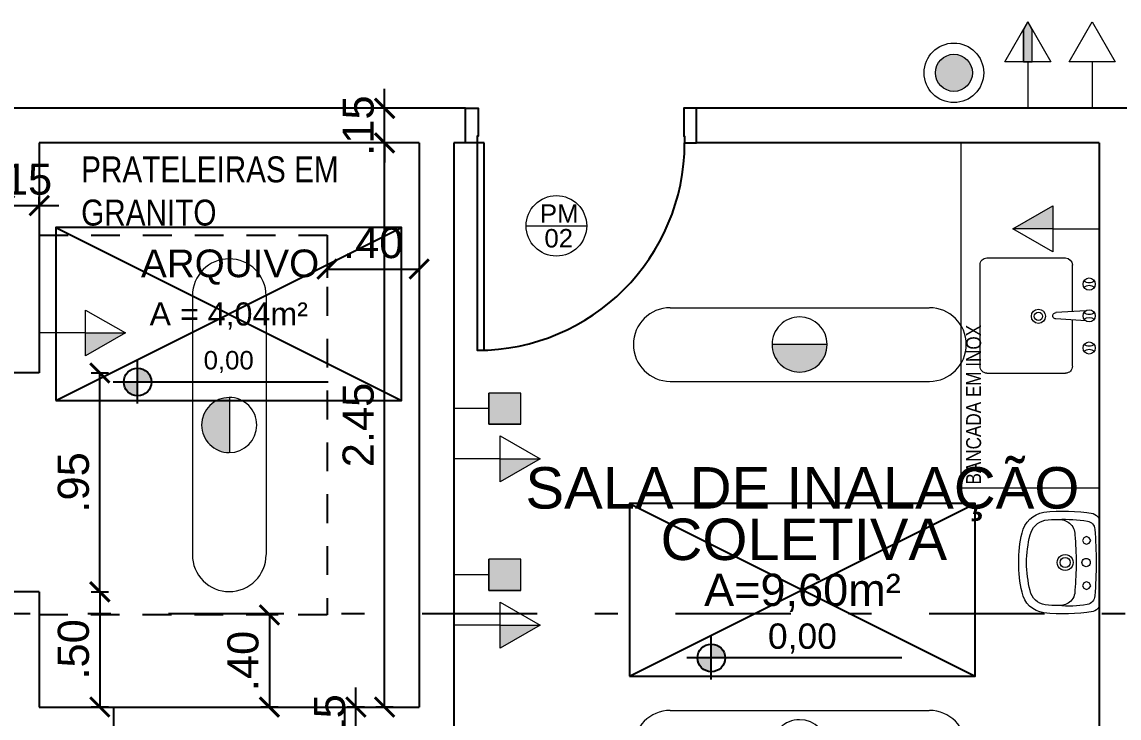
# Model space of a CAD drawing. Header units: inches. Extents: x 44782 to 44933, y 6798 to 6838.
# Drawn here: x 44814.785 to 44819.545, y 6816.036 to 6819.057 of the extents above; entities that cross this region are included whole.
import ezdxf
from ezdxf.enums import TextEntityAlignment as Align

# ---------------------------------------------------------------- set-up
doc = ezdxf.new("R2010")
doc.units = ezdxf.units.IN
doc.header["$MEASUREMENT"] = 0
for name, pattern in [('DASHDOT', [1, 0.5, -0.25, 0, -0.25]), ('HIDDEN', [9.525, 6.35, -3.175]), ('HIDDEN2', [0.1875, 0.125, -0.0625])]:
    doc.linetypes.add(name, pattern=pattern)
doc.layers.get('Defpoints').update_dxf_attribs({"color": 250})
for name, color, linetype, lineweight in [('at_Entity', 7, 'Continuous', 9), ('at_Text', 7, 'Continuous', 9), ('at_Text @ 75', 7, 'Continuous', 9)]:
    doc.layers.add(name, color=color, linetype=linetype, lineweight=lineweight)
for name, color, linetype in [('BASCULANTE', 1, 'Continuous'), ('COTAS', 7, 'Continuous'), ('LAMPADAS', 5, 'Continuous'), ('Layout_Equipamentos', 7, 'Continuous'), ('linha de corte', 1, 'Continuous'), ('LOUÇAS', 7, 'Continuous'), ('PAREDES', 4, 'Continuous'), ('PONTO DE AR COMPRIMIDO', 7, 'Continuous'), ('ponto de lógica', 7, 'Continuous'), ('PORTAS', 2, 'Continuous'), ('TEXTO01', 7, 'Continuous'), ('TEXTO02', 3, 'Continuous'), ('TEXTO03', 2, 'Continuous')]:
    doc.layers.add(name, color=color, linetype=linetype)
doc.layers.add('TOMADAS', color=150, linetype='Continuous', true_color=0x007fff)
doc.styles.add('0.15 - Texto Mínimo', font='ARIALN.TTF', dxfattribs={"height": 0.0015})
doc.styles.add('ARIAL', font='ARIALN.TTF', dxfattribs={"height": 0.18})
doc.styles.add('Fonte 02', font='ARIALUNI.TTF')
doc.styles.add('FONTE01', font='swissi.ttf')
doc.styles.add('Fonte02', font='arial.ttf')
doc.styles.add('TEXTO1', font='swissko.ttf', dxfattribs={"width": 0.6, "height": 0.1})
doc.dimstyles.new('Esc 1-75', dxfattribs={"dimscale": 0.75, "dimtxt": 0.18, "dimasz": 0.1125, "dimexe": 0.05, "dimexo": 0.05, "dimgap": 0.06, "dimtad": 1, "dimzin": 4, "dimdsep": 46, "dimtxsty": 'Fonte 02', "dimblk": 'ARCHTICK', "dimcen": 0, "dimclrd": 250, "dimclre": 250, "dimadec": 0, "dimazin": 1, "dimtfac": 1, "dimtix": 1, "dimtmove": 1, "dimatfit": 3, "dimldrblk": 'ARCHTICK', "dimfxl": 0, "dimarcsym": 0})

# ---------------------------------------------------------------- blocks, each defined once
blk = doc.blocks.new('A$C2B7D2525')
at = {"layer": 'at_Entity', "true_color": 0x007fff}
h = blk.add_hatch(color=150, dxfattribs=at)
h.dxf.hatch_style = 1
h.paths.add_polyline_path([(0.723, 0.2795, 0.414214), (0.6034, 0.1599, 0.002212), (0.6034, 0.1588), (0.8427, 0.1588, 0.002212), (0.8427, 0.1599, 0.414214)])
at = {"layer": 'at_Entity', "color": 150, "true_color": 0x007fff}
for p, q in [((1.2852, 0.3197), (0.1609, 0.3197)), ((0.7241, 0.1588), (0.6034, 0.1588)), ((0.8427, 0.1588), (0.6034, 0.1588)), ((0.8427, 0.1588), (0.7241, 0.1588)), ((0.8427, 0.1588), (0.7241, 0.1588)), ((1.2852, 0), (0.1609, 0))]:
    blk.add_line(p, q, dxfattribs=at)
for centre, radius, start, end in [((0.1599, 0.1599), 0.1599, 90, 180), ((1.2841, 0.1599), 0.1599, 0.0027, 90), ((0.723, 0.1599), 0.1196, 90, 180), ((0.723, 0.1599), 0.1196, 360, 90), ((0.1599, 0.1599), 0.1599, 180, 270), ((0.723, 0.1599), 0.1196, 180, 270), ((0.723, 0.1599), 0.1196, 270, 0), ((1.2841, 0.1599), 0.1599, 270.0054, 0.0027)]:
    blk.add_arc(centre, radius, start, end, dxfattribs=at)
blk = doc.blocks.new('Leg_Ambiente05_50')
at = {"layer": 'TEXTO01', "linetype": 'Continuous', "ltscale": 0.0001}
h = blk.add_hatch(color=256, dxfattribs=at)
h.paths.add_polyline_path([(-0.2635, -0.157), (-0.2635, -0.1969), (-0.2235, -0.1969, 0.414214)])
h.paths.add_polyline_path([(-0.2635, -0.1969), (-0.3034, -0.1969, 0.414214), (-0.2635, -0.2368)])
at = {"layer": 'Defpoints'}
for p, q in [((-0.5, -0.25), (0.5, 0.25)), ((-0.5, 0.25), (0.5, -0.25))]:
    blk.add_line(p, q, dxfattribs=at)
blk.add_lwpolyline([(-0.5, -0.25), (0.5, -0.25), (0.5, 0.25), (-0.5, 0.25)], close=True, dxfattribs=at)
at = {"layer": 'TEXTO01', "linetype": 'Continuous', "ltscale": 0.0001}
for p, q in [((-0.2635, -0.2589), (-0.2635, -0.1349)), ((0.2874, -0.1969), (-0.3344, -0.1969))]:
    blk.add_line(p, q, dxfattribs=at)
blk.add_circle((-0.2635, -0.1969), 0.0399, dxfattribs=at)
at = {"layer": 'TEXTO01', "style": 'FONTE01'}
blk.add_attdef('NÍVEL', text='', height=0.08, dxfattribs=at).set_placement((0, -0.1338), align=Align.MIDDLE_CENTER)
at = {"layer": 'TEXTO02', "style": 'Fonte02'}
blk.add_attdef('ÁREA', text='', height=0.1, dxfattribs=at).set_placement((0, 0.0311), align=Align.MIDDLE_CENTER)
at = {"layer": 'TEXTO03', "style": 'Fonte02'}
for tag, p in [('AMB1', (0.0037, 0.5301)), ('AMB1', (0, 0.3711)), ('AMB2', (0, 0.2036))]:
    blk.add_attdef(tag, text='', height=0.12, dxfattribs=at).set_placement(p, align=Align.MIDDLE_CENTER)
blk = doc.blocks.new('A$C1E546F2D')
at = {"layer": 'PORTAS'}
for points in [[(0.921, 0.1503), (0.9507, 0.1503), (0.9507, 1.0502), (0.921, 1.0502), (0.921, 0.1503)], [(0, 0.1503), (0, 0), (0.055, 0), (0.055, 0.1207), (0.0508, 0.1207), (0.0508, 0.1503), (0, 0.1503)], [(1.0015, 0.1503), (1.0015, 0), (0.9464, 0), (0.9464, 0.1207), (0.9507, 0.1207), (0.9507, 0.1503), (1.0015, 0.1503)]]:
    blk.add_lwpolyline(points, dxfattribs=at)
blk.add_arc((0.9507, 0.1503), 0.8998, 90, 180, dxfattribs=at)
blk = doc.blocks.new('A$C334228FE')
at = {"layer": 'at_Entity', "color": 7}
for p, q in [((0.0296, 0.4997), (0.3705, 0.4997)), ((0, 0.47), (0, 0.0296)), ((0.4002, 0.47), (0.4002, 0.2689)), ((0.4588, 0.2731), (0.3282, 0.2647)), ((0.4588, 0.2287), (0.3282, 0.2371)), ((0.4002, 0.2329), (0.4002, 0.0296)), ((0.0296, 0), (0.3705, 0))]:
    blk.add_line(p, q, dxfattribs=at)
for centre, radius, start, end in [((0.0289, 0.4708), 0.0289, 88.5159, 181.4841), ((0.3713, 0.4708), 0.0289, 358.5159, 91.4841), ((0.4732, 0.3906), 0.0265, 90, 180), ((0.4732, 0.3906), 0.0265, 180, 270), ((0.4732, 0.3483), 0.0349, 48.7903, 131.2097), ((0.4732, 0.4309), 0.0349, 228.9936, 311.0064), ((0.4732, 0.3906), 0.0265, 360, 90), ((0.4732, 0.3906), 0.0265, 270, 0), ((0.253, 0.253), 0.0307, 90, 180), ((0.253, 0.253), 0.0307, 180, 270), ((0.253, 0.253), 0.018, 90, 180), ((0.253, 0.253), 0.018, 180, 270), ((0.253, 0.253), 0.0307, 360, 90), ((0.253, 0.253), 0.018, 360, 90), ((0.253, 0.253), 0.018, 270, 0), ((0.253, 0.253), 0.0307, 270, 0), ((0.3292, 0.2509), 0.0138, 150.7069, 210.7211), ((0.3292, 0.2509), 0.0138, 90.6922, 150.7066), ((0.3292, 0.2509), 0.0138, 210.7215, 270.7361), ((0.4732, 0.2509), 0.0265, 90, 180), ((0.4732, 0.2509), 0.0265, 180, 270), ((0.4732, 0.2107), 0.0349, 49.5318, 130.4682), ((0.4732, 0.2932), 0.0349, 231.4273, 308.5727), ((0.4732, 0.2509), 0.0265, 360, 90), ((0.4732, 0.2509), 0.0265, 270, 0), ((0.4732, 0.1133), 0.0265, 90, 180), ((0.4732, 0.1133), 0.0265, 180, 270), ((0.4732, 0.073), 0.0349, 48.6915, 131.3085), ((0.4732, 0.1535), 0.0349, 228.8837, 311.1163), ((0.4732, 0.1133), 0.0265, 360, 90), ((0.4732, 0.1133), 0.0265, 270, 0), ((0.0289, 0.0289), 0.0289, 178.5159, 271.4841), ((0.3695, 0.0307), 0.0307, 270.0055, 0)]:
    blk.add_arc(centre, radius, start, end, dxfattribs=at)
blk = doc.blocks.new('A$C79B63F24')
h = blk.add_hatch(color=256)
h.dxf.hatch_style = 1
h.paths.add_polyline_path([(0.1376, 0.1355), (0, 0.1355), (0, 0), (0.1376, 0)])
at = {"layer": 'at_Entity', "color": 0}
for p, q in [((0, 0), (0, 0.1355)), ((0, 0), (0, 0.1355)), ((0, 0.1355), (0.1376, 0.1355)), ((0, 0.1355), (0.1376, 0.1355)), ((0, 0.1355), (0.1376, 0.1355)), ((0.1376, 0.1355), (0.1376, 0)), ((0.1376, 0), (0.1376, 0.1355)), ((0.1376, 0.0678), (0.2901, 0.0678)), ((0, 0), (0.1376, 0)), ((0.1376, 0), (0, 0))]:
    blk.add_line(p, q, dxfattribs=at)
blk = doc.blocks.new('A$C1ECA369E')
at = {"layer": 'at_Entity', "true_color": 0x007fff}
h = blk.add_hatch(color=150, dxfattribs=at)
h.dxf.hatch_style = 1
h.paths.add_polyline_path([(0.1736, 0), (0.1736, 0.0995), (0, 0.0995)])
at = {"layer": 'at_Entity', "color": 150, "true_color": 0x007fff}
for p, q in [((0.1736, 0.199), (0, 0.0995)), ((0.1736, 0), (0.1736, 0.199)), ((0, 0.0995), (0.1736, 0)), ((0.1736, 0.0995), (0, 0.0995)), ((0.1736, 0.0995), (0.3748, 0.0995))]:
    blk.add_line(p, q, dxfattribs=at)
blk = doc.blocks.new('A$C37B20FBD')
h = blk.add_hatch(color=256)
h.dxf.hatch_style = 1
h.paths.add_polyline_path([(0.2096, 0.1292, 1), (0.0487, 0.1292, 1)])
at = {"layer": 'at_Entity'}
for radius in [0.1292, 0.0805]:
    blk.add_circle((0.1292, 0.1292), radius, dxfattribs=at)
blk = doc.blocks.new('A$C4BC3063A')
at = {"layer": 'at_Entity', "color": 150, "true_color": 0x007fff}
for p, q in [((0.2011, 0), (0.2011, 0.199)), ((0.2011, 0.199), (0.3748, 0.0995)), ((0.2011, 0.0995), (0, 0.0995)), ((0.3748, 0.0995), (0.2011, 0))]:
    blk.add_line(p, q, dxfattribs=at)
blk = doc.blocks.new('A$C1D280C44')
at = {"layer": 'at_Entity', "true_color": 0x007fff}
h = blk.add_hatch(color=150, dxfattribs=at)
h.dxf.hatch_style = 1
h.paths.add_polyline_path([(0.0805, 0.2011), (0.1186, 0.2011), (0.1186, 0.3409), (0.0995, 0.3748), (0.0805, 0.3409)])
at = {"layer": 'at_Entity', "color": 150, "true_color": 0x007fff}
for p, q in [((0, 0.2011), (0.0995, 0.3748)), ((0.0805, 0.2011), (0.0805, 0.3409)), ((0.0995, 0.3748), (0.199, 0.2011)), ((0.1186, 0.2011), (0.1186, 0.3409)), ((0.199, 0.2011), (0, 0.2011)), ((0.0995, 0.2011), (0.0995, 0))]:
    blk.add_line(p, q, dxfattribs=at)
blk.add_lwpolyline([(0.0805, 0.2011), (0.1186, 0.2011), (0.1186, 0.3409), (0.0995, 0.3748), (0.0805, 0.3409), (0.0805, 0.2011)], dxfattribs=at)
blk = doc.blocks.new('_ARCHTICK')
at = {"color": 0, "linetype": 'ByBlock', "const_width": 0.15}
blk.add_lwpolyline([(-0.5, -0.5), (0.5, 0.5)], dxfattribs=at)
blk = doc.blocks.new('*D128')
at = {"layer": 'at_Text', "color": 250, "lineweight": -2, "transparency": 16777216}
for p, q in [((44816.2337, 6816.0835), (44816.2337, 6816.1678)), ((44816.2712, 6816.0835), (44816.1962, 6816.0835)), ((44816.2337, 6815.9332), (44816.2337, 6816.0835)), ((44816.2712, 6815.9332), (44816.1962, 6815.9332)), ((44816.2337, 6815.9332), (44816.2337, 6815.8489))]:
    blk.add_line(p, q, dxfattribs=at)
at = {"layer": 'Defpoints', "color": 0, "transparency": 16777216}
for p in [(44816.2337, 6816.0835), (44816.5083, 6816.0835), (44816.5083, 6815.9332)]:
    blk.add_point(p, dxfattribs=at)
at = {"layer": 'at_Text', "color": 250, "lineweight": -2, "transparency": 16777216, "xscale": 0.084375, "yscale": 0.084375, "zscale": 0.084375}
for p, rotation in [((44816.2337, 6816.0835), 270), ((44816.2337, 6815.9332), 90)]:
    blk.add_blockref('_ARCHTICK', p, dxfattribs=dict(at, rotation=rotation))
at = {"layer": 'at_Text', "color": 0, "transparency": 16777216, "insert": (44816.1197, 6816.0084), "char_height": 0.135, "attachment_point": 5, "rotation": 90, "style": 'Fonte 02'}
blk.add_mtext('.15', dxfattribs=at)
blk = doc.blocks.new('*D129')
at = {"layer": 'at_Text', "color": 250, "lineweight": -2, "transparency": 16777216}
for p, q in [((44816.3958, 6818.5318), (44816.3208, 6818.5318)), ((44816.3583, 6816.0835), (44816.3583, 6818.5318)), ((44816.3958, 6816.0835), (44816.3208, 6816.0835))]:
    blk.add_line(p, q, dxfattribs=at)
at = {"layer": 'Defpoints', "color": 0, "transparency": 16777216}
for p in [(44816.3583, 6818.5318), (44816.5083, 6818.5318), (44816.5083, 6816.0835)]:
    blk.add_point(p, dxfattribs=at)
at = {"layer": 'at_Text', "color": 250, "lineweight": -2, "transparency": 16777216, "xscale": 0.084375, "yscale": 0.084375, "zscale": 0.084375}
for p, rotation in [((44816.3583, 6818.5318), 90), ((44816.3583, 6816.0835), 270)]:
    blk.add_blockref('_ARCHTICK', p, dxfattribs=dict(at, rotation=rotation))
at = {"layer": 'at_Text', "color": 0, "transparency": 16777216, "insert": (44816.2443, 6817.3076), "char_height": 0.135, "attachment_point": 5, "rotation": 90, "style": 'Fonte 02'}
blk.add_mtext('2.45', dxfattribs=at)
blk = doc.blocks.new('*D130')
at = {"layer": 'at_Text', "color": 250, "lineweight": -2, "transparency": 16777216}
for p, q in [((44816.3583, 6818.682), (44816.3583, 6818.7664)), ((44816.3958, 6818.682), (44816.3208, 6818.682)), ((44816.3583, 6818.5318), (44816.3583, 6818.682)), ((44816.3958, 6818.5318), (44816.3208, 6818.5318)), ((44816.3583, 6818.5318), (44816.3583, 6818.4474))]:
    blk.add_line(p, q, dxfattribs=at)
at = {"layer": 'Defpoints', "color": 0, "transparency": 16777216}
for p in [(44816.3583, 6818.682), (44816.5083, 6818.682), (44816.5083, 6818.5318)]:
    blk.add_point(p, dxfattribs=at)
at = {"layer": 'at_Text', "color": 250, "lineweight": -2, "transparency": 16777216, "xscale": 0.084375, "yscale": 0.084375, "zscale": 0.084375}
for p, rotation in [((44816.3583, 6818.682), 270), ((44816.3583, 6818.5318), 90)]:
    blk.add_blockref('_ARCHTICK', p, dxfattribs=dict(at, rotation=rotation))
at = {"layer": 'at_Text', "color": 0, "transparency": 16777216, "insert": (44816.2443, 6818.6069), "char_height": 0.135, "attachment_point": 5, "rotation": 90, "style": 'Fonte 02'}
blk.add_mtext('.15', dxfattribs=at)
blk = doc.blocks.new('*D209')
at = {"layer": 'at_Text', "color": 250, "lineweight": -2, "transparency": 16777216}
for p, q in [((44814.7096, 6818.2598), (44814.7096, 6818.2973)), ((44814.8599, 6818.2598), (44814.8599, 6818.2973)), ((44814.7096, 6818.2598), (44814.6252, 6818.2598)), ((44814.7096, 6818.2598), (44814.8599, 6818.2598)), ((44814.8599, 6818.2598), (44814.9442, 6818.2598))]:
    blk.add_line(p, q, dxfattribs=at)
at = {"layer": 'Defpoints', "color": 0, "transparency": 16777216}
for p in [(44814.7096, 6818.2598), (44814.8599, 6818.2598), (44814.8599, 6818.2598)]:
    blk.add_point(p, dxfattribs=at)
at = {"layer": 'at_Text', "color": 250, "lineweight": -2, "transparency": 16777216, "xscale": 0.084375, "yscale": 0.084375, "zscale": 0.084375}
blk.add_blockref('_ARCHTICK', (44814.7096, 6818.2598), dxfattribs=at)
at = {"layer": 'at_Text', "color": 250, "lineweight": -2, "transparency": 16777216, "xscale": 0.084375, "yscale": 0.084375, "zscale": 0.084375, "rotation": 180}
blk.add_blockref('_ARCHTICK', (44814.8599, 6818.2598), dxfattribs=at)
at = {"layer": 'at_Text', "color": 0, "transparency": 16777216, "insert": (44814.7847, 6818.3738), "char_height": 0.135, "attachment_point": 5, "style": 'Fonte 02'}
blk.add_mtext('.15', dxfattribs=at)
blk = doc.blocks.new('*D246')
at = {"layer": 'at_Text', "color": 250, "lineweight": -2, "transparency": 16777216}
for p, q in [((44815.0852, 6816.5835), (44815.1602, 6816.5835)), ((44815.1227, 6816.5835), (44815.1227, 6816.084)), ((44815.0852, 6816.084), (44815.1602, 6816.084))]:
    blk.add_line(p, q, dxfattribs=at)
at = {"layer": 'Defpoints', "color": 0, "transparency": 16777216}
for p in [(44814.8588, 6816.5835), (44814.8586, 6816.084), (44815.1227, 6816.084)]:
    blk.add_point(p, dxfattribs=at)
at = {"layer": 'at_Text', "color": 250, "lineweight": -2, "transparency": 16777216, "xscale": 0.084375, "yscale": 0.084375, "zscale": 0.084375}
for p, rotation in [((44815.1227, 6816.5835), 90), ((44815.1227, 6816.084), 270)]:
    blk.add_blockref('_ARCHTICK', p, dxfattribs=dict(at, rotation=rotation))
at = {"layer": 'at_Text', "color": 0, "transparency": 16777216, "insert": (44815.0087, 6816.3338), "char_height": 0.135, "attachment_point": 5, "rotation": 90, "style": 'Fonte 02'}
blk.add_mtext('.50', dxfattribs=at)
blk = doc.blocks.new('*D247')
at = {"layer": 'at_Text', "color": 250, "lineweight": -2, "transparency": 16777216}
for p, q in [((44815.0852, 6817.5335), (44815.1602, 6817.5335)), ((44815.1227, 6816.5835), (44815.1227, 6817.5335)), ((44815.0852, 6816.5835), (44815.1602, 6816.5835))]:
    blk.add_line(p, q, dxfattribs=at)
at = {"layer": 'Defpoints', "color": 0, "transparency": 16777216}
for p in [(44814.8591, 6817.5335), (44815.1227, 6817.5335), (44814.8588, 6816.5835)]:
    blk.add_point(p, dxfattribs=at)
at = {"layer": 'at_Text', "color": 250, "lineweight": -2, "transparency": 16777216, "xscale": 0.084375, "yscale": 0.084375, "zscale": 0.084375}
for p, rotation in [((44815.1227, 6817.5335), 90), ((44815.1227, 6816.5835), 270)]:
    blk.add_blockref('_ARCHTICK', p, dxfattribs=dict(at, rotation=rotation))
at = {"layer": 'at_Text', "color": 0, "transparency": 16777216, "insert": (44815.0087, 6817.0585), "char_height": 0.135, "attachment_point": 5, "rotation": 90, "style": 'Fonte 02'}
blk.add_mtext('.95', dxfattribs=at)
blk = doc.blocks.new('new block12')
at = {"layer": 'at_Entity', "color": 0}
for p, q in [((-0.1143, 0.055), (-0.1079, 0.0656)), ((-0.1079, 0.0423), (-0.1143, 0.055)), ((-0.1079, 0.0656), (-0.0973, 0.0719)), ((-0.0973, 0.0719), (-0.0846, 0.0656)), ((-0.0846, 0.0656), (-0.0804, 0.055)), ((-0.0804, 0.055), (-0.0846, 0.0423)), ((0.0825, 0.055), (0.0868, 0.0656)), ((0.0868, 0.0423), (0.0825, 0.055)), ((0.0868, 0.0656), (0.0995, 0.0719)), ((0.0995, 0.0719), (0.11, 0.0656)), ((0.11, 0.0656), (0.1164, 0.055)), ((0.1164, 0.055), (0.11, 0.0423)), ((-0.1904, 0), (0, 0)), ((-0.0973, 0.036), (-0.1079, 0.0423)), ((-0.0846, 0.0423), (-0.0973, 0.036)), ((-0.0635, 0), (0.1248, 0)), ((0, 0), (0.1926, 0)), ((0.0995, 0.036), (0.0868, 0.0423)), ((0.11, 0.0423), (0.0995, 0.036))]:
    blk.add_line(p, q, dxfattribs=at)
for centre, radius, start, end in [((-0.1037, 0.2192), 0.1175, 102.514, 169.9443), ((-0.0119, -0.1249), 0.4735, 88.698, 104.4219), ((0.0099, -0.1255), 0.4741, 75.6368, 91.3415), ((0.1075, 0.2249), 0.1107, 7.7196, 79.5925), ((-0.1021, 0.2163), 0.0847, 102.9461, 167.2809), ((0.0138, -0.2613), 0.5766, 91.3524, 103.5038), ((-0.0133, -0.2572), 0.5725, 76.4579, 88.6966), ((0.1052, 0.222), 0.0784, 8.4194, 78.3837), ((0.5296, 0.1532), 0.7539, 173.4134, 189.6929), ((-0.5309, 0.1535), 0.7531, 350.2791, 6.5765), ((0.1228, 0.188), 0.311, 171.3221, 181.8265), ((-0.1329, 0.1882), 0.3189, 357.9946, 8.1696), ((0.4249, 0.1494), 0.6136, 177.3231, 189.2415), ((-0.1166, 0.1739), 0.0716, 176.6025, 219.5997), ((-0.0011, 0.1471), 0.0349, 150.0032, 209.9968), ((-0.0011, 0.1471), 0.0349, 90, 149.9929), ((-0.0011, 0.1471), 0.0222, 90, 180), ((-0.0011, 0.1471), 0.0222, 180, 270), ((-0.0011, 0.1471), 0.0349, 29.9968, 89.9993), ((-0.0011, 0.1471), 0.0222, 360, 90), ((-0.0011, 0.1471), 0.0222, 270.0097, 360), ((-0.0011, 0.1471), 0.0349, 330.0032, 29.9968), ((0.1078, 0.1732), 0.0781, 324.6525, 2.8394), ((-0.2623, 0.1317), 0.4504, 349.782, 5.7972), ((-0.1209, 0.1714), 0.0667, 220.3438, 269.4487), ((0.0021, 1.5743), 1.4748, 265.1896, 269.9391), ((-0.0011, 0.1471), 0.0349, 209.9968, 269.9993), ((-0.0011, 0.1471), 0.0349, 270, 329.9929), ((-0.001, 1.4521), 1.3526, 270.0208, 275.0951), ((0.1226, 0.1679), 0.0631, 266.7732, 320.7547), ((-0.1427, 0.0567), 0.0385, 188.7558, 265.6127), ((-0.0011, 0.0561), 0.018, 150.0128, 209.9872), ((-0.0011, 0.0561), 0.018, 90, 150.0398), ((-0.001, 0.0561), 0.018, 30.0191, 90.0367), ((-0.0011, 0.0561), 0.018, 330.0128, 29.9872), ((0.1414, 0.0585), 0.0402, 273.114, 350.3928), ((-0.1647, 0.0446), 0.0522, 200.5417, 238.93), ((-0.0074, 1.7284), 1.7156, 265.3753, 270.2103), ((-0.0011, 0.0561), 0.018, 210.0191, 270.0367), ((-0.0011, 0.0561), 0.018, 270, 330.0398), ((-0.0011, 1.8918), 1.879, 270, 274.4144), ((0.1736, 0.034), 0.0386, 297.8673, 348.5693)]:
    blk.add_arc(centre, radius, start, end, dxfattribs=at)
blk = doc.blocks.new('*D315')
at = {"layer": 'at_Text', "color": 250, "lineweight": -2, "transparency": 16777216}
for p, q in [((44815.8958, 6816.4836), (44815.8208, 6816.4836)), ((44815.8583, 6816.4836), (44815.8583, 6816.0835)), ((44815.8958, 6816.0835), (44815.8208, 6816.0835))]:
    blk.add_line(p, q, dxfattribs=at)
at = {"layer": 'Defpoints', "color": 0, "transparency": 16777216}
for p in [(44816.1083, 6816.4836), (44815.8583, 6816.0835), (44816.1083, 6816.0835)]:
    blk.add_point(p, dxfattribs=at)
at = {"layer": 'at_Text', "color": 250, "lineweight": -2, "transparency": 16777216, "xscale": 0.084375, "yscale": 0.084375, "zscale": 0.084375}
for p, rotation in [((44815.8583, 6816.4836), 90), ((44815.8583, 6816.0835), 270)]:
    blk.add_blockref('_ARCHTICK', p, dxfattribs=dict(at, rotation=rotation))
at = {"layer": 'at_Text', "color": 0, "transparency": 16777216, "insert": (44815.7443, 6816.2835), "char_height": 0.135, "attachment_point": 5, "rotation": 90, "style": 'Fonte 02'}
blk.add_mtext('.40', dxfattribs=at)
blk = doc.blocks.new('*D316')
at = {"layer": 'at_Text', "color": 250, "lineweight": -2, "transparency": 16777216}
for p, q in [((44816.1083, 6818.0218), (44816.1083, 6817.9468)), ((44816.5083, 6818.0218), (44816.5083, 6817.9468)), ((44816.1083, 6817.9843), (44816.5083, 6817.9843))]:
    blk.add_line(p, q, dxfattribs=at)
at = {"layer": 'Defpoints', "color": 0, "transparency": 16777216}
for p in [(44816.1083, 6818.1318), (44816.5083, 6818.1318), (44816.5083, 6817.9843)]:
    blk.add_point(p, dxfattribs=at)
at = {"layer": 'at_Text', "color": 250, "lineweight": -2, "transparency": 16777216, "xscale": 0.084375, "yscale": 0.084375, "zscale": 0.084375, "rotation": 180}
blk.add_blockref('_ARCHTICK', (44816.1083, 6817.9843), dxfattribs=at)
at = {"layer": 'at_Text', "color": 250, "lineweight": -2, "transparency": 16777216, "xscale": 0.084375, "yscale": 0.084375, "zscale": 0.084375}
blk.add_blockref('_ARCHTICK', (44816.5083, 6817.9843), dxfattribs=at)
at = {"layer": 'at_Text', "color": 0, "transparency": 16777216, "insert": (44816.3083, 6818.0982), "char_height": 0.135, "attachment_point": 5, "style": 'Fonte 02'}
blk.add_mtext('.40', dxfattribs=at)

msp = doc.modelspace()

# ---------------------------------------------------------------- linework, layer by layer
at = {"layer": 'at_Entity', "color": 0}
for p, q in [((44816.7643, 6818.682), (44816.7643, 6818.682)), ((44818.8592, 6817.0336), (44818.8592, 6818.5318)), ((44819.4581, 6817.0336), (44818.8592, 6817.0336))]:
    msp.add_line(p, q, dxfattribs=at)
at = {"layer": 'BASCULANTE', "linetype": 'HIDDEN', "ltscale": 0.03}
for p, q in [((44815.1836, 6815.9332), (44815.1836, 6816.0835)), ((44816.1845, 6816.0835), (44816.1845, 6815.9332))]:
    msp.add_line(p, q, dxfattribs=at)
at = {"layer": 'COTAS', "color": 3, "linetype": 'HIDDEN2'}
for p, q in [((44814.8596, 6818.1318), (44816.1083, 6818.1318)), ((44816.1083, 6818.1318), (44816.1083, 6816.4836)), ((44816.1083, 6816.4836), (44814.8589, 6816.484))]:
    msp.add_line(p, q, dxfattribs=at)
at = {"layer": 'linha de corte', "color": 6, "linetype": 'DASHDOT'}
msp.add_line((44832.4206, 6816.4876), (44783.1586, 6816.4876), dxfattribs=at)
at = {"layer": 'PAREDES'}
for p, q in [((44816.7093, 6818.682), (44814.6609, 6818.682)), ((44821.1573, 6818.682), (44817.7081, 6818.682)), ((44814.8596, 6818.5318), (44814.8591, 6817.5335)), ((44816.5083, 6818.5318), (44814.8596, 6818.5318)), ((44816.5083, 6818.5318), (44816.5083, 6816.0835)), ((44816.7093, 6818.5318), (44816.6585, 6818.5318)), ((44816.6585, 6818.5318), (44816.6585, 6815.0339)), ((44819.4581, 6818.5318), (44817.7081, 6818.5318)), ((44819.4581, 6818.5318), (44819.4581, 6815.0339)), ((44814.8591, 6817.5335), (44814.7091, 6817.5335)), ((44814.8588, 6816.5835), (44814.7088, 6816.5835)), ((44814.8588, 6816.5835), (44814.8588, 6816.0835)), ((44814.8588, 6816.0835), (44816.5083, 6816.0835))]:
    msp.add_line(p, q, dxfattribs=at)
at = {"layer": 'TEXTO01', "lineweight": 9}
msp.add_line((44816.9736, 6818.1717), (44817.2362, 6818.1717), dxfattribs=at)
msp.add_circle((44817.1037, 6818.1717), 0.1313, dxfattribs=at)

# ---------------------------------------------------------------- block references
ref = msp.add_blockref('Leg_Ambiente05_50', (44815.6818, 6817.7895), dxfattribs=dict(xscale=1.5, yscale=1.5, zscale=1.5))
ref.add_attrib('AMB2', 'ARQUIVO', dxfattribs={"layer": 'TEXTO03', "height": 0.12, "style": 'Fonte02'}).set_placement((44815.6879, 6818.0091), align=Align.MIDDLE_CENTER)
ref.add_attrib('ÁREA', 'A = 4,04m²', dxfattribs={"layer": 'TEXTO02', "height": 0.1, "style": 'Fonte02'}).set_placement((44815.6819, 6817.7895), align=Align.MIDDLE_CENTER)
ref.add_attrib('NÍVEL', '0,00', dxfattribs={"layer": 'TEXTO01', "height": 0.08, "style": 'FONTE01'}).set_placement((44815.6818, 6817.5888), align=Align.MIDDLE_CENTER)
ref = msp.add_blockref('Leg_Ambiente05_50', (44818.171, 6816.5921), dxfattribs=dict(xscale=1.5, yscale=1.5, zscale=1.5))
ref.add_attrib('AMB1', 'SALA DE INALAÇÃO', dxfattribs={"layer": 'TEXTO03', "height": 0.18, "style": 'Fonte02'}).set_placement((44818.171, 6817.0349), align=Align.MIDDLE_CENTER)
ref.add_attrib('AMB2', 'COLETIVA', dxfattribs={"layer": 'TEXTO03', "height": 0.18, "style": 'Fonte02'}).set_placement((44818.1772, 6816.8116), align=Align.MIDDLE_CENTER)
ref.add_attrib('ÁREA', 'A=9,60m²', dxfattribs={"layer": 'TEXTO02', "height": 0.14, "style": 'Fonte02'}).set_placement((44818.1711, 6816.5921), align=Align.MIDDLE_CENTER)
ref.add_attrib('NÍVEL', '0,00', dxfattribs={"layer": 'TEXTO01', "height": 0.11, "style": 'FONTE01'}).set_placement((44818.171, 6816.3914), align=Align.MIDDLE_CENTER)
at = {"layer": 'LAMPADAS'}
for p, rotation in [((44815.844, 6816.5846), 89.99999999999999), ((44818.8818, 6817.8167), 180), ((44818.8818, 6816.0688), 180)]:
    msp.add_blockref('A$C2B7D2525', p, dxfattribs=dict(at, rotation=rotation))
at = {"layer": 'Layout_Equipamentos', "xscale": -1, "rotation": 90}
msp.add_blockref('new block12', (44819.4581, 6816.7097), dxfattribs=at)
at = {"layer": 'LOUÇAS', "xscale": -1, "rotation": 180}
msp.add_blockref('A$C334228FE', (44818.9419, 6818.0324), dxfattribs=at)
at = {"layer": 'PONTO DE AR COMPRIMIDO', "xscale": -1}
for p in [(44816.9486, 6817.3108), (44816.9486, 6816.5892)]:
    msp.add_blockref('A$C79B63F24', p, dxfattribs=at)
at = {"layer": 'ponto de lógica'}
msp.add_blockref('A$C37B20FBD', (44818.699, 6818.7067), dxfattribs=at)
at = {"layer": 'PORTAS', "rotation": 180}
msp.add_blockref('A$C1E546F2D', (44817.7108, 6818.682), dxfattribs=at)
at = {"layer": 'TOMADAS'}
msp.add_blockref('A$C1D280C44', (44819.0495, 6818.682), dxfattribs=at)
at = {"layer": 'TOMADAS', "rotation": 90}
msp.add_blockref('A$C4BC3063A', (44819.528, 6818.682), dxfattribs=at)
at = {"layer": 'TOMADAS', "xscale": -1, "rotation": 180}
msp.add_blockref('A$C1ECA369E', (44819.0833, 6818.2588), dxfattribs=at)
at = {"layer": 'TOMADAS', "xscale": -1}
for p in [(44815.2339, 6817.6076), (44817.0333, 6817.061), (44817.0333, 6816.3395)]:
    msp.add_blockref('A$C1ECA369E', p, dxfattribs=at)

# ---------------------------------------------------------------- texts
at = {"layer": 'at_Text @ 75', "insert": (44815.0417, 6818.4732), "char_height": 0.1125, "attachment_point": 1, "style": '0.15 - Texto Mínimo'}
msp.add_mtext_dynamic_manual_height_columns('PRATELEIRAS EM\\PGRANITO', width=1.6902, gutter_width=0.5625, heights=[0], dxfattribs=at)
at = {"layer": 'TEXTO01', "lineweight": 9, "style": 'ARIAL'}
msp.add_text('BANCADA EM INOX', height=0.0648, rotation=90, dxfattribs=at).set_placement((44818.9461, 6817.0492))
at = {"layer": 'TEXTO01', "lineweight": 9, "ltscale": 0.0001, "char_height": 0.080083, "width": 0.240515, "attachment_point": 1, "style": 'TEXTO1'}
for s, insert in [('{\\fSansSerif|b0|i0|c2|p2;\\W1;PM}', (44817.0319, 6818.2651)), ('{\\fSansSerif|b0|i0|c2|p2;\\W1;02}', (44817.0515, 6818.1581))]:
    msp.add_mtext(s, dxfattribs=dict(at, insert=insert))

# ---------------------------------------------------------------- dimensions: what is measured, and where the dimension line sits
at = {"layer": 'at_Text'}
for base, p1, p2, picture, middle in [((44816.3583, 6818.682), (44816.5083, 6818.5318), (44816.5083, 6818.682), '*D130', (44816.2443, 6818.6069)), ((44816.3583, 6818.5318), (44816.5083, 6816.0835), (44816.5083, 6818.5318), '*D129', (44816.2443, 6817.3076)), ((44815.1227, 6817.5335), (44814.8588, 6816.5835), (44814.8591, 6817.5335), '*D247', (44815.0087, 6817.0585)), ((44815.1227, 6816.084), (44814.8588, 6816.5835), (44814.8586, 6816.084), '*D246', (44815.0087, 6816.3338)), ((44816.2337, 6816.0835), (44816.5083, 6815.9332), (44816.5083, 6816.0835), '*D128', (44816.1197, 6816.0084))]:
    dim = msp.add_linear_dim(base=base, p1=p1, p2=p2, angle=90, dimstyle='Esc 1-75', dxfattribs=at)
    dim.commit()
    dim.dimension.update_dxf_attribs({"geometry": picture, "text_midpoint": middle})
dim = msp.add_linear_dim(base=(44814.8599, 6818.2598), p1=(44814.7096, 6818.2598), p2=(44814.8599, 6818.2598), dimstyle='Esc 1-75', dxfattribs=at)
dim.commit()
dim.dimension.update_dxf_attribs({"geometry": '*D209', "text_midpoint": (44814.7847, 6818.3738)})
for p1, p2, distance, picture, middle in [((44816.1083, 6818.1318), (44816.5083, 6818.1318), -0.1475, '*D316', (44816.3083, 6818.0982)), ((44816.1083, 6816.4836), (44816.1083, 6816.0835), -0.25, '*D315', (44815.7443, 6816.2835))]:
    dim = msp.add_aligned_dim(p1=p1, p2=p2, distance=distance, dimstyle='Esc 1-75', dxfattribs=at)
    dim.commit()
    dim.dimension.update_dxf_attribs({"geometry": picture, "text_midpoint": middle})

doc.saveas('drawing.dxf')
